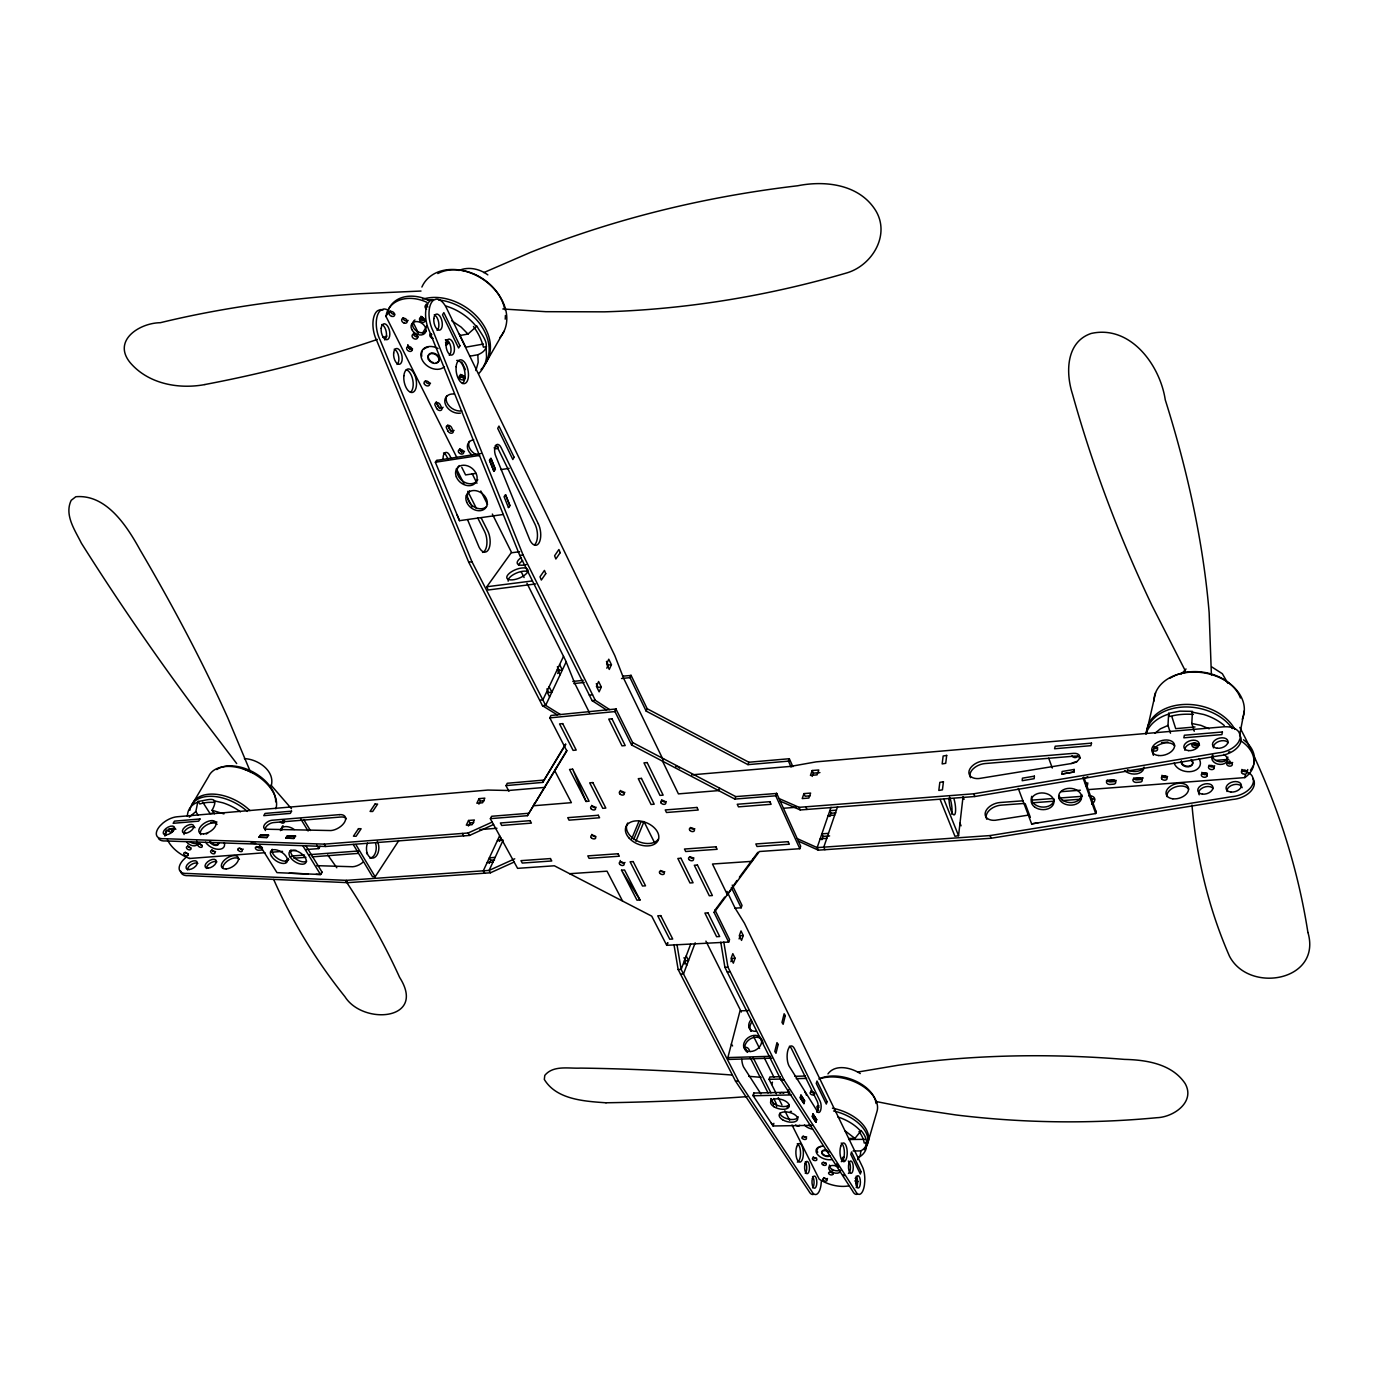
<?xml version="1.0" encoding="UTF-8"?>
<svg xmlns="http://www.w3.org/2000/svg" width="1378" height="1378" viewBox="0 0 1378 1378"><rect width="100%" height="100%" fill="white"/><g stroke="black" fill="none" stroke-linecap="round" stroke-linejoin="round"><path stroke-width="1.5" d="M1211.4 674.979L1209.143 612.676A941.467 471.31 53.3 0 0 1165.254 399.827C1160.052 365.101 1130.391 324.605 1091.1 333.476C1065.849 342.037 1065.607 372.921 1072.532 394.246A5704.765 2615.53 -5.3 0 0 1151.887 605.321L1185.442 671.069M1194.261 731.253L1191.815 723.502L1192.435 711.358L1179.93 711.134L1168.665 713.339L1167.993 725.448L1170.508 733.217M1095.82 810.987L1095.682 813.537L1031.64 823.889L1018.29 788.474M1074.185 769.441L1074.013 771.973L1061.921 774.023L1062.111 771.491L1074.185 769.458L1074.013 772.007L1061.921 774.023M821.34 1181.497L820.961 1185.338A15.382 6.08 89 0 1 811.659 1191.126L738.419 1081.007L681.145 969.389L676.96 944.481M860.957 1130.46C866.4 1136.557 870.207 1145.841 860.819 1150.906L860.32 1155.229L857.598 1159.639M940.123 799.464L954.954 836.274L958.554 835.705L963.033 796.725L964.066 799.343M866.607 1143.74L865.952 1149.252A36.758 21.772 18 0 1 857.719 1157.968M386.116 316.664L386.529 313.529A35.57 26.561 33.9 0 1 426.904 302.316M387.528 314.442L387.941 311.307A35.535 26.561 33.9 0 1 428.282 300.094M1088.844 789.56L1244.816 777.605L1245.299 775.004M1239.614 735.301L1244.3 710.807M214.365 813.83L212.091 810.264C220.566 794.348 207.63 800.308 198.156 801.428L197.76 802.117A37.912 22.84 28.6 0 0 187.408 816.379M198.139 815.156L195.831 811.573L197.76 802.117M1148.218 724.983L1155.574 692.789M803.96 1103.554L804.614 1100.85L800.945 1095.114L800.291 1097.853L803.96 1103.571L800.291 1097.853L800.945 1095.114L804.614 1100.85M1229.021 763.98L1229.796 760.811M773.85 1123.346L773.213 1125.981L812.899 1125.326M789.697 1092.22L753.835 1093.047L753.163 1095.768L773.213 1126.015L771.232 1123.001M753.835 1093.047L753.163 1095.768L791.161 1094.924M271.414 785.115C274.808 770.457 257.497 759.002 244.388 758.641M771.835 1058.149L729.065 1059.424L727.86 1057.581L740.02 1010.866L748.495 1010.539M475.892 370.579L478.183 362.38L477.821 354.766C494.599 347.79 482.197 336.163 476.771 325.897M867.951 1142.414L876.821 1111.994A36.293 21.91 17.9 0 0 859.958 1084.486A36.293 21.91 17.9 0 0 818.894 1079.112M421.048 316.199L420.876 316.768A2.963 2.222 34 0 0 425.285 320.006M771.68 1084.503L772.472 1082.126M776.348 1093.805L769.079 1079.336L769.889 1076.959L780.31 1076.683M837.548 806.75L823.786 847.143L824.922 849.709M831.003 807.284L817.154 847.608L818.308 850.157L991.144 838.237L1232.707 799.447A19.568 12.488 -15.8 0 0 1254.187 781.55L1252.86 778.553M821.891 839.719L823.028 836.394L821.891 833.845L828.471 833.363M829.832 816.517L830.951 813.261L829.832 810.695L836.377 810.195M728.686 942.07L714.114 912.512L759.381 851.518L799.826 848.71L800.687 846.23L776.727 793.452L735.749 796.605L632.623 742.553L615.932 708.981L550.959 715.475L549.839 717.869L566.84 750.958L527.412 815.69L490.292 818.653L517.594 868.347L554.335 865.78L651.725 916.146L666.711 945.308L728.686 942.07L729.565 939.607L715.027 910.066L724.656 897.095M812.176 776.417L813.33 773.144L812.176 770.526L818.773 769.975L817.051 774.867L810.436 775.418L812.176 770.526M803.96 793.607L802.203 798.585L808.852 798.051L810.626 793.073L803.96 793.607L805.131 796.226L810.126 795.829M730.891 961.689L732.062 958.433L735.094 958.278L733.337 963.17L731.046 958.554L732.82 953.662L735.094 958.278M739.09 938.935L740.244 935.731L743.259 935.559L741.536 940.382L739.28 935.765L741.019 930.942L743.259 935.559M734.818 908.154L741.157 907.792L742.019 905.398L732.235 885.107M776.451 793.332L775.814 795.933L776.727 793.452M789.112 758.744L788.526 761.276L789.112 758.744L748.874 762.241L647.178 708.74L631.124 675.461L622.58 676.167M753.008 858.873L752.095 861.336L712.478 864.023L727.36 894.684L736.92 880.542M714.114 912.512L715.027 910.066M690.671 944.154L681.145 969.389L678.148 969.526L673.98 944.636M684.332 963.945L685.555 960.724L684.005 957.676M695.201 942.81L683.488 973.953L680.508 974.108M615.932 708.981L614.864 711.392L631.589 744.964L734.818 799.068L735.749 796.605M621.53 678.527L630.004 677.631L646.161 711.1L747.961 764.635L748.874 762.241M667.572 942.724L666.866 945.308L667.813 942.879M719.592 788.13L718.627 790.593L678.424 793.883L662.56 761.207L663.576 758.778M633.673 839.512L640.977 821.856L644.008 821.632L654.533 842.647M635.895 841.252L644.008 821.632M631.606 839.03L638.944 821.374M631.589 744.964L632.623 742.553M646.161 711.1L647.178 708.74M630.866 675.289L630.091 677.804L631.124 675.461M616.207 709.153L615.122 711.565L549.839 717.869M606.802 668.192L608.232 665.04L606.458 661.388M601.325 687.019L599.137 691.825L596.416 686.33L598.603 681.524L601.325 687.019L598.104 687.364L596.295 683.695M611.436 664.696L609.283 669.432L606.613 663.938L608.766 659.218L611.436 664.696L608.232 665.04M555.868 768.373L554.783 770.767L571.388 802.668L533.458 805.768L534.543 803.391M527.412 815.69L566.84 750.355M508.947 791.213L505.915 785.598L542.691 782.411L565.652 743.982M489.224 863.334L490.689 860.199L489.362 857.822L495.133 857.392M499.422 841.407L500.869 838.306L499.559 835.929L483.299 870.81L484.643 873.204M566.186 661.871L545.654 705.364L542.484 705.691L468.709 562.19L376.814 340.779A20.239 10.352 78.5 0 1 377.658 310.67L380.19 309.671A20.239 10.352 78.5 0 1 382.981 310.016M563.516 656.376L542.863 699.921L539.694 700.248M557.711 673.515L559.192 670.38L557.384 666.763M528.515 813.296L491.601 816.276L490.482 818.635M543.759 780.086L507.207 783.272L506.122 785.581M468.417 826.025L469.915 822.89L468.554 820.461L474.394 819.996L472.137 824.699L466.298 825.164L468.554 820.461M478.907 804.149L480.388 801.066L479.062 798.637L484.849 798.138L482.627 802.771L476.84 803.253L479.062 798.637M306.123 849.554L318.852 848.59L320.041 846.35M487.657 359.744L504.004 331.34M542.691 782.411L565.686 744.516M422.46 333.183L426.836 326.035M387.304 314.012L385.892 316.234L456.945 457.72M353.216 844.421L372.508 876.684L375.143 876.787L398.845 840.511M1207.335 773.695L1207.18 773.919A2.911 2.067 10.4 0 1 1201.84 772.283M413.744 332.701L413.589 332.942A3.014 2.239 33.8 0 0 418.068 336.628M1181.342 673.98L1186.027 668.985M1214.707 765.772L1214.38 766.237A2.928 2.067 10.2 0 1 1209.092 765.134M305.795 845.644L322.073 872.171L320.506 874.496L276.978 872.636L259.374 844.645M316.096 874.307L320.506 874.496L322.073 872.171M293.979 838.41L295.581 836.084L287.382 835.826L285.78 838.134L293.979 838.41L285.78 838.134L287.382 835.826L295.581 836.084M267.022 837.514L268.624 835.223L260.563 834.965L258.961 837.238L267.022 837.497L258.943 837.256L260.545 834.982L268.607 835.24M535.611 583.962L488.139 589.991L486.796 586.752L511.169 552.836L519.678 551.7M189.286 817.137L195.831 811.573M827.954 1073.875C835.361 1063.747 851.225 1067.64 860.268 1073.565M508.448 507.569L509.894 505.605L505.537 494.719L504.072 496.666L508.448 507.569L509.894 505.605L505.537 494.719M739.4 877.218L757.848 852.327M493.927 471.328L495.391 469.398L490.964 458.34L489.5 460.252L493.927 471.328L489.5 460.252L490.947 458.357L495.391 469.398M481.008 453.534L436.895 460.373L435.362 462.267L459.494 520.677L503.28 514.476M436.895 460.373L435.379 462.25L479.527 455.429M849.037 1138.486L854.911 1138.4L860.733 1131.217A36.758 21.772 18 0 0 837.841 1116.938M185.53 857.753L182.74 860.492A15.847 8.371 -32.2 0 0 186.908 873.428L346.309 880.353L489.104 870.414L514.735 858.804M459.701 335.543L468.003 334.044L476.357 326.603A47.558 35.587 33.1 0 0 445.817 306.002M1154.936 733.285L1160.328 728.859L1167.993 725.448M545.292 787.355L508.568 790.49L487.881 790.059L177.039 816.775A16.019 8.251 -32 0 0 162.845 823.148L160.02 825.887A16.019 8.251 -32 0 0 164.034 838.685L324.312 844.128L468.175 832.984L492.256 822.046M158.47 838.444A16.002 8.268 -32 0 0 165.532 840.942L325.742 846.488L469.536 835.43L493.6 824.509M180.621 870.913A15.83 8.371 -32.2 0 0 188.355 875.633L347.721 882.661L490.43 872.791L514.218 862.025M483.781 272.603L530.444 252.398A1308.876 1013.381 34.5 0 1 797.655 185.772C825.543 180.191 859.545 184.411 875.753 210.662C890.412 234.949 872.326 265.076 847.263 272.775A1646.658 1215.448 -80.4 0 1 604.425 311.841L545.86 311.686L502.832 308.982M432.658 299.801L430.16 300.8A20.446 10.094 78.8 0 0 429.436 331.22L519.747 555.403L592.075 700.627L606.475 709.928M458.84 270.501C468.365 266.35 479.699 268.796 487.829 274.877M857.564 1072.084L898.353 1065.211A1061.68 723.484 30.7 0 1 1124.396 1059.389C1146.358 1059.871 1171.903 1063.85 1185.097 1083.487C1195.639 1101.918 1173.625 1117.162 1156.952 1117.696A1023.286 976.416 -89.2 0 1 955.936 1114.957L907.361 1107.705L875.598 1101.418M483.437 344.052L465.712 347.187L459.391 334.113M486.503 346.619L483.402 347.17A56.998 42.511 33.3 0 0 473.481 326.5M469.605 356.213L477.821 354.766M779.052 798.551L799.085 807.336L973.729 793.797L1218.273 752.853A19.843 12.368 -16.2 0 0 1240.114 734.853L1238.788 731.89A19.843 12.368 -16.2 0 0 1223.44 726.843L816.224 761.845L790.783 766.375L691.67 774.849M780.241 801.169L800.256 809.954L974.797 796.518L1219.168 755.73A19.826 12.385 -16.1 0 0 1240.975 737.73L1239.649 734.75M1031.64 823.889L1037.978 822.855M797.225 838.599L817.154 847.608L990.093 835.568L1231.846 796.656A19.585 12.471 -15.8 0 0 1253.343 778.759L1252.016 775.762A19.585 12.471 -15.8 0 0 1241.612 770.612M1029.021 815.018L995.123 820.289A12.988 8.216 -20.5 0 1 985.373 812.314A12.988 8.216 -20.5 0 1 1000.066 802.513L1023.303 800.773M475.944 473.36L465.592 474.928L461.768 467.331M500.834 469.605L509.119 468.365M468.709 562.19L471.965 561.759L545.654 705.364L560.398 714.527M519.747 555.403L523.072 554.972L595.296 700.3L609.679 709.601M486.796 586.752L532.235 580.948M204.891 384.565C178.451 389.474 148.083 383.842 130.066 362.535C112.152 340.469 139.609 322.917 160.313 322.71A830.417 321.298 8.9 0 1 359.968 293.738L421.013 291.034M559.192 670.38L562.327 670.035L559.606 664.627M572.8 681.455L583.17 680.353M573.782 683.574L584.169 682.472M589.336 695.132L592.574 694.805M592.075 700.627L595.296 700.3M572.645 769.182L569.545 769.458L586.063 801.462L589.129 801.204L572.645 769.182L586.063 801.462M747.961 764.635L788.457 761.138L791.127 767.133M1195.002 726.981L1175.71 728.652L1171.851 716.594M214.038 813.192L210.007 813.537L202.79 802.22M210.61 822.545L216.949 822.011M1161.516 742.604L1167.993 742.053M480.388 801.066L484.246 800.739M813.33 773.144L819.927 772.593M1215.74 760.38L1228.108 759.381M734.818 799.068L775.762 795.795L799.826 848.71M469.915 822.89L473.791 822.58M257.341 846.97L261.613 846.626M479.837 829.608L496.941 828.264M1106.448 780.723L1114.991 780.051M1134.215 778.553L1142.775 777.881M1161.998 776.382L1166.27 776.055M1202.598 773.213L1206.887 772.886M262.44 847.832L259.856 848.038A2.394 1.447 27.9 0 1 256.842 846.505M783.462 808.266L796.26 807.267M189.492 858.494L264.972 852.706M270.984 852.259L282.559 851.363M289.88 850.812L295.977 850.329M1060.905 791.695L1080.386 790.214M830.951 813.261L835.86 812.882M304.521 855.049L294.065 855.841A6.459 3.531 -31.3 0 0 291.102 856.634M308.706 854.739L358.9 850.949M497.406 840.563L503.142 840.132L489.104 870.414L490.43 872.791M828.161 815.604L834.706 815.104M1031.743 800.136L1052.844 798.534M1059.182 798.051L1082.402 796.295M305.933 857.323L295.478 858.098A6.459 3.531 -31.3 0 0 294.031 858.356M312.203 856.858L358.177 853.395M1024.302 803.426L1001.1 805.165A12.97 8.216 -20.5 0 0 986.786 819.255M1032.742 802.788L1053.843 801.221M1062.283 800.584L1081.265 799.154A11.489 8.406 3.8 0 0 1067.227 788.526A11.489 8.406 3.8 0 0 1061.99 802.409A11.489 8.406 3.8 0 0 1081.213 799.309M490.689 860.199L494.53 859.924M823.028 836.394L829.608 835.929M487.157 862.525L492.945 862.111M820.168 838.823L826.783 838.358M569.631 873.704L607.009 871.172L622.598 901.091M621.512 870.19L624.544 869.983L640.012 900.006L636.998 900.196L621.512 870.19L640.012 900.006M685.555 960.724L688.518 960.569L686.192 956.005M720.763 942.19L724.897 967.304L727.946 967.167L783.961 1079.852L855.411 1190.954A15.502 5.908 88.9 0 0 864.419 1185.114L864.781 1181.256A15.502 5.908 88.9 0 0 862.439 1166.839L744.413 923.174L735.111 908.136L726.981 891.394M727.205 971.921L730.237 971.783M727.86 1057.581L770.629 1056.289M794.899 1076.304L805.338 1076.046M769.079 1079.336L781.602 1079.026M796.226 1078.647L806.647 1078.388M678.148 969.526L735.507 1081.075L738.419 1081.007M724.897 967.304L780.999 1079.921L783.961 1079.852M848.762 1139.537L865.298 1139.313M866.814 1142.982L864.213 1143.017A44.044 26.079 18.1 0 0 859.011 1131.527M853.068 1150.992L860.819 1150.906M316.751 865.66L352.751 866.745A11.455 6.39 -30.6 0 0 363.086 862.128M289.311 873.152L307.966 873.962M606.01 1102.796C584.616 1101.263 556.523 1099.713 544.31 1079.439L544.792 1075.391C553.336 1064.901 568.976 1068.725 580.672 1068.105A686.83 128.912 8.6 0 1 731.77 1075.012M761.018 1077.338L755.11 1076.838A686.83 128.912 8.6 0 0 748.702 1076.321M1191.815 712.064L1203.821 714.51A46.318 33.106 10.6 0 1 1224.301 725.551M1191.815 723.502L1200.875 725.345L1209.195 728.807M213.659 800.704L222.823 802.788A37.912 22.84 28.6 0 1 240.478 811.831M212.091 810.264L223.959 813.898M243.217 768.803L253.121 772.679M189.82 858.477L186.926 857.426A27.939 16.605 28.8 0 1 167.393 839.581M445.662 340.349L446.024 340.504A3.014 2.256 33.1 0 1 445.594 345.068M855.118 1178.276L855.669 1178.5A2.308 1.344 17.6 0 1 856.858 1180.257A2.308 1.344 17.6 0 1 854.808 1180.946M798.379 841.131L818.308 850.157M1211.693 666.883L1222.338 673.704L1227.919 683.367M844.18 1175.727L843.801 1175.486A2.308 1.344 17.7 0 1 843.147 1174.762M542.484 705.691L557.246 714.855M844.748 1130.597L854.911 1138.4M451.76 320.764L461.148 327.103L468.003 334.044M271.001 785.115L291.464 808.714M236.689 763.55L196.176 710.393A1928.356 1019.117 37.7 0 1 81.371 543.156C75.032 530.237 64.111 515.028 71.191 500.335L75.807 496.735C106.674 494.03 127.293 526.706 140.229 550.201A818.394 218.017 51.8 0 1 227.921 718.162L250.693 772.49M735.507 1081.075L808.869 1191.143A15.365 6.098 89 0 0 813.399 1194.433M731.356 1044.111L732.579 1045.936M780.999 1079.921L852.569 1190.971A15.502 5.908 88.9 0 0 856.978 1194.295M760.914 1093.925L743.603 1067.054A11.248 4.737 88.1 0 1 741.777 1059.303M198.156 801.428L199.793 803.977A45.371 27.302 28.4 0 1 214.468 802.427M303.108 846.195L320.506 874.496M303.952 819.962L310.394 830.521M300.593 818.687L308.104 831.003M316.699 845.058L318.852 848.59M324.312 844.128L325.742 846.488M346.309 880.353L347.721 882.661M355.851 844.507L375.143 876.787M462.319 833.432L463.697 835.878M468.175 832.984L469.536 835.43M1239.838 727.429L1244.437 736.3A1187.836 848.762 3.1 0 1 1251.379 750.545M546.842 691.532L549.615 696.958M684.366 960.862L686.692 965.427M549.116 686.761L551.872 692.187L548.72 692.514L546.877 688.897M448.367 459.77L446.472 456.015A7.751 3.91 80.5 0 0 443.492 452.983M466.436 495.563L472.137 506.846M477.839 518.145L484.505 531.34A13.246 6.597 81.7 0 1 482.541 552.44M750.252 1057.701L768.08 1092.995M770.888 1098.559L772.765 1102.279A6.304 2.601 88.5 0 1 773.592 1104.967M778.226 1097.525L781.963 1104.967M784.84 1110.737L789.663 1120.331M792.005 1124.982L819.221 1179.172A27.026 15.778 17.9 0 0 849.055 1185.821M451.639 459.27L449.745 455.498A7.768 3.91 80.5 0 0 445.249 452.621A7.768 3.91 80.5 0 0 443.096 458.96M456.394 468.692L463.99 483.764M467.779 491.309L476.323 508.275M481.077 517.697L487.726 530.892A13.263 6.597 81.7 0 1 488.604 549.322A13.263 6.597 81.7 0 1 479.062 547.169L467.555 519.661M753.129 1057.615L770.939 1092.926M773.747 1098.507L775.607 1102.228A6.322 2.601 88.5 0 1 776.606 1106.517M557.384 669.312L560.123 674.738M407.716 344.793L409.628 348.634M436.568 402.497L439.444 408.25M448.108 425.561L450.985 431.331M461.578 452.501L459.649 448.642A2.894 2.119 30.6 0 0 464.524 451.295M472.154 473.653L476.96 483.265M480.801 490.964L487.536 504.417M492.342 514.046L511.582 552.509M521.194 571.749L524.088 577.52M526.964 583.29L565.824 660.975L574.815 683.471L589.491 712.753M705.915 941.122L741.364 1012.02M749.029 1027.351L750.941 1031.175M753.818 1036.928L759.571 1048.417M764.359 1057.994L773.936 1077.165M413.09 322.263L418.464 333.132M422.236 316.682L424.079 320.419M461.458 374.609L463.18 378.158M461.716 361.966L465.454 369.648M662.87 759.192L623.631 678.303L614.795 655.566L446.541 308.138A20.463 10.077 78.8 0 0 436.068 299.164L433.588 300.163A20.463 10.077 78.8 0 0 432.864 330.599L523.072 554.972M731.356 887.501L741.157 907.792M799.085 807.336L800.256 809.954M789.405 758.865L792.867 766.668M805.768 806.819L806.94 809.454M457.117 514.907L459.494 520.677M471.965 561.759L380.173 340.177A20.239 10.335 78.5 0 1 381 310.033L383.549 309.034A20.239 10.335 78.5 0 1 389.164 311.066M943.758 798.861L958.554 835.705M960.001 823.183L961.052 825.818M973.729 793.797L974.797 796.518M990.093 835.568L991.144 838.237M1025.198 803.632L1030.365 817.395M1048.71 758.176L1052.292 768.046M1083.814 777.106L1095.82 810.97L1095.682 813.502L1082.953 777.64M1168.665 713.339L1169.681 716.508A55.447 39.497 10.5 0 1 1193.4 714.424M723.812 942.035L727.946 967.167M1307.963 932.51C1322.053 981.067 1248.985 994.072 1229.434 956.108A1245.66 726.929 -33.3 0 1 1191.97 805.028M486.107 347.325L486.537 357.04A47.558 35.587 33.1 0 1 478.597 373.696M747.1 1096.63A1714.663 691.119 14 0 1 605.993 1102.779M386.96 336.111A4681.686 2070.721 45.8 0 1 383.084 337.455M377.262 339.453A4681.686 2070.721 45.8 0 1 204.857 384.531M273.688 879.474A906.862 683.936 -21.8 0 0 344.965 996.725C363.051 1025.49 427.008 1020.409 399.637 977.415A1057.408 682.127 12.5 0 0 345.568 880.68M327.671 854.928A1057.408 682.127 12.5 0 1 336.8 867.778M1253.877 755.885A1187.836 848.762 3.1 0 1 1307.911 932.51M444.371 366.651A13.814 10.266 33 0 1 427.438 365.997A13.814 10.266 33 0 1 422.064 350.563A13.814 10.266 33 0 1 438.049 348.496M422.839 299.147A47.403 35.57 33.2 0 1 477.58 317.267A47.403 35.57 33.2 0 1 483.575 365.945M421.892 287.055A46.783 35.535 33.5 0 1 482.179 278.769A46.783 35.535 33.5 0 1 499.921 337.524M427.318 300.059A47.455 35.57 33.2 0 1 432.864 299.646M438.566 299.904A47.455 35.57 33.2 0 1 482.627 327.93A47.455 35.57 33.2 0 1 481.008 369.528M437.808 273.55A43.855 33.33 33.6 0 1 478.424 276.151A43.855 33.33 33.6 0 1 504.83 309.757M505.381 315.493A43.855 33.33 33.6 0 1 505.192 319.179M430.625 361.139A5.994 4.461 33 0 1 429.781 353.629A5.994 4.461 33 0 1 438.307 356.213A5.994 4.461 33 0 1 436.189 362.81M433.347 362.603A5.994 4.461 33 0 1 431.917 362.001M410.162 349.375A40.393 30.264 33.2 0 1 408.267 345.981M463.818 376.332A57.342 42.976 33.5 0 1 460.424 377.176M832.123 1159.518A10.662 6.27 18 0 1 817.12 1153.954A10.662 6.27 18 0 1 822.976 1146.151M832.433 1108.188A36.672 21.807 18 0 1 866.176 1145.807M819.531 1078.698A34.019 20.549 17.9 0 1 854.687 1080.628A34.019 20.549 17.9 0 1 876.029 1103.468M833.587 1110.961A36.706 21.79 18 0 1 864.213 1149.734M829.728 1155.522A4.634 2.722 18 0 1 825.491 1155.556M824.389 1155.109A4.634 2.722 18 0 1 822.098 1151.216A4.634 2.722 18 0 1 827.196 1150.389M830.211 1155.625A4.634 2.722 18 0 1 824.561 1155.849A4.634 2.722 18 0 1 821.856 1151.905A4.634 2.722 18 0 1 827.024 1150.975M828.144 1151.44A4.634 2.722 18 0 1 829.108 1152.042M224.287 842.871A11.007 6.58 28.5 0 1 218.241 849.313A11.007 6.58 28.5 0 1 205.598 842.234M249.952 810.54A37.826 22.875 28.6 0 0 192.283 804.149L208.595 776.537A37.43 22.961 28.7 0 1 250.073 771.749A37.43 22.961 28.7 0 1 275.876 808.817M189.923 810.247A37.861 22.858 28.6 0 1 211.437 796.295A37.861 22.858 28.6 0 1 247.317 811.435M216.811 769.561A35.087 21.548 28.8 0 1 253.569 772.3A35.087 21.548 28.8 0 1 275.669 801.824M218.844 842.957A4.771 2.859 28.5 0 1 214.968 844.766A4.771 2.859 28.5 0 1 210.162 840.959M218.396 842.647A4.771 2.859 28.5 0 1 215.226 845.403A4.771 2.859 28.5 0 1 209.852 841.493M1198.843 758.52A13.453 9.56 10.7 0 1 1191.867 771.439A13.453 9.56 10.7 0 1 1174.142 763.067M1146.479 733.423A46.18 33.106 10.5 0 1 1183.978 704.468A46.18 33.106 10.5 0 1 1234.809 729.375M1145.996 734.25A46.232 33.106 10.5 0 1 1182.221 707.086A46.232 33.106 10.5 0 1 1232.276 728.583M1146.565 732.252A46.318 33.106 10.6 0 1 1168.492 714.149M1153.817 701.213A45.595 33.089 10.2 0 1 1206.37 673.308A45.595 33.089 10.2 0 1 1242.25 719.23M1170.18 678.097A42.735 31.057 10.1 0 1 1240.424 698.009M1192.711 744.43A13.401 9.56 10.7 0 1 1195.897 745.756M1191.298 759.536A5.839 4.151 10.7 0 1 1189.162 766.134A5.839 4.151 10.7 0 1 1181.29 761.379M1191.16 760.174A5.839 4.151 10.7 0 1 1188.301 766.857A5.839 4.151 10.7 0 1 1181.394 760.949M675.685 766.616A2.618 1.791 22.2 0 1 678.2 766.909M678.768 767.27A2.618 1.791 22.2 0 1 679.543 768.201M165.963 834.534A27.939 16.605 28.8 0 1 166.273 829.935M206.304 834.034A9.56 5.719 28.5 0 1 207.733 833.208M255.653 843.37A9.612 5.822 28.1 0 1 251.192 842.768M280.44 830.624A9.68 5.925 27.7 0 1 285.194 826.611A9.68 5.925 27.7 0 1 294.203 829.504M215.554 851.552A2.377 1.412 28.4 0 1 213.435 851.259L212.918 850.932A2.377 1.412 28.4 0 1 211.902 849.675M190.939 847.694A2.377 1.412 28.7 0 1 187.666 845.317M188.269 853.723A2.36 1.395 28.7 0 1 185.289 852.207M173.042 830.038A2.377 1.412 29.1 0 1 169.959 828.764M201.894 845.162A2.377 1.412 28.6 0 1 200.757 844.8L200.241 844.473A2.377 1.412 28.6 0 1 199.155 842.802M196.692 840.959A6.339 3.772 28.8 0 1 194.522 845.851A6.339 3.772 28.8 0 1 186.547 841.786M283.162 820.41A2.429 1.499 27.9 0 1 283.73 822.959A2.429 1.499 27.9 0 1 280.337 822.029M197.932 842.854A6.339 3.772 28.8 0 1 189.94 841.769M281.904 830.124A9.68 5.925 27.7 0 1 283.007 825.646M284.746 820.823A2.429 1.499 28 0 1 282.559 820.53M243.251 849.124A2.429 1.464 28.1 0 1 239.72 848.297M430.522 383.136A3.014 2.222 32.6 0 1 425.457 381.017M433.123 338.368A3.032 2.256 33.5 0 1 431.676 337.937L431.021 337.489A3.032 2.256 33.5 0 1 430.763 333.579M426.543 309.206A3.049 2.308 34.2 0 1 427.662 304.779M421.789 356.213A11.989 8.923 33 0 1 422.202 351.373M423.511 349.444A11.989 8.923 33 0 1 427.903 347.239M460.51 413.142A11.799 8.716 31.6 0 1 445.301 404.012A11.799 8.716 31.6 0 1 453.844 394.005M472.017 455.033A11.627 8.509 30.3 0 1 473.688 439.771M412.608 348.961A2.997 2.222 33.6 0 1 408.146 345.31M408.164 320.419A3.032 2.256 34.3 0 1 405.649 320.902L404.925 320.592A3.032 2.256 34.3 0 1 403.031 317.663M394.573 314.27A3.032 2.256 34.7 0 1 393.143 314.184L392.42 313.874A3.032 2.256 34.7 0 1 390.525 310.946M427.921 306.984A3.049 2.308 34.2 0 1 426.422 303.918M417.155 332.305A3.014 2.239 33.8 0 1 417.81 332.735M431.831 334.699A3.014 2.256 33.5 0 1 431.417 334.079M498.25 447.729A2.911 2.153 30 0 1 494.099 447.867M448.746 342.244A3.014 2.256 33.1 0 1 445.49 342.399M426.112 331.185A8.061 6.029 33.9 0 1 416.552 331.064A8.061 6.029 33.9 0 1 412.832 322.263M413.693 320.953A8.061 6.029 33.9 0 1 415.002 319.989M420.445 319.713A8.061 6.029 33.9 0 1 422.374 320.506M478.579 455.567A11.61 8.509 30.3 0 1 469.312 441.322M461.819 410.885A11.799 8.716 31.6 0 1 449.71 406.544A11.799 8.716 31.6 0 1 446.73 395.831M465.075 377.451A2.98 2.222 32.1 0 1 460.51 374.385M498.078 446.403A2.911 2.153 30 0 1 495.357 445.576M447.609 425.251A2.911 2.136 31.3 0 0 447.833 425.871L449.4 428.989A2.911 2.136 31.2 0 0 454.103 430.418M436.189 401.876A2.945 2.17 31.9 0 0 436.447 403.117L438.032 406.269A2.945 2.153 31.8 0 0 443.096 407.251M1157.744 747.737A2.963 2.119 11.4 0 1 1153.73 748.065M1239.442 740.003A34.571 24.58 9.9 0 1 1244.816 777.605M1144.084 767.064A11.524 8.165 12 0 1 1136.902 773.85A11.524 8.165 12 0 1 1124.551 770.664M1087.759 776.675A11.368 8.044 13.3 0 1 1085.433 777.692M1071.877 763.326A11.368 8.044 13.3 0 1 1076.907 761.793M1253.05 765.91A34.519 24.58 9.9 0 1 1250.483 770.199M1243.456 739.762A34.519 24.58 9.9 0 1 1253.618 764.411M1198.119 743.741A2.945 2.101 10.4 0 1 1194.502 744.843L1193.796 744.551A2.945 2.101 10.4 0 1 1192.762 743.655M1247.71 769.527A2.945 2.084 9.4 0 1 1245.057 771.577A2.945 2.084 9.4 0 1 1241.888 769.424M1223.733 754.369A7.855 5.581 10 0 1 1226.196 762.327A7.855 5.581 10 0 1 1215.465 763.188A7.855 5.581 10 0 1 1212.985 755.23M1229.831 751.716A2.963 2.101 9.7 0 1 1228.487 752.112M1084.899 782.291A2.825 1.998 13.2 0 1 1086.295 786.218M1077.527 755.902A2.859 2.033 13.4 0 1 1071.998 755.816M1153.954 746.807A2.963 2.119 11.5 0 1 1157.348 748.34A2.963 2.119 11.5 0 1 1156.297 750.872A2.963 2.119 11.5 0 1 1152.559 750.218M1227.884 757.056A7.837 5.581 9.9 0 1 1219.823 761.776A7.837 5.581 9.9 0 1 1212.33 755.333M1232.655 762.447A2.877 2.033 9.7 0 1 1228.332 763.05L1227.781 762.637A2.877 2.033 9.7 0 1 1227.143 761.069M1227.66 760.122A2.877 2.033 9.7 0 1 1228.797 759.536M1143.051 768.442A11.506 8.165 12 0 1 1127.462 769.682M1167.579 776.417A2.877 2.033 11.3 0 1 1161.981 775.246M1133.577 778.002A2.859 2.015 12 0 0 1137.005 779.845L1140.674 779.569A2.859 2.015 11.9 0 0 1142.81 777.829M1107.189 780.069A2.842 1.998 12.6 0 0 1110.616 781.894L1114.234 781.619A2.842 2.015 12.5 0 0 1116.249 780.413M1087.948 783.048A2.825 1.998 13.2 0 1 1085.537 783.772M812.538 1176.519A6.149 2.446 89.1 0 1 814.071 1182.29A6.149 2.446 89.1 0 1 812.589 1187.87M744.706 1047.935A11.248 4.737 88.1 0 1 749.391 1050.174M744.241 1047.676A11.231 4.737 88.1 0 1 746.514 1050.26M797.294 1143.671A9.319 3.755 88.9 0 1 800.566 1153.162A9.319 3.755 88.9 0 1 797.345 1162.119M805.183 1161.93A6.184 2.463 89 0 1 806.733 1167.752A6.184 2.463 89 0 1 805.234 1173.333M858.081 1181.411A27.026 15.778 17.9 0 1 855.669 1183.323M856.082 1176.226A6.201 2.377 88.9 0 1 857.598 1182.048A6.201 2.377 88.9 0 1 856.169 1187.681M848.297 1161.051A6.235 2.394 88.8 0 1 850.433 1167.373A6.235 2.394 88.8 0 1 848.383 1173.401M816.723 1112.167A6.356 2.515 88.4 0 0 817.24 1101.349L791.575 1048.865A11.334 4.599 88 0 0 789.37 1046.246M841.183 1143.085A9.388 3.634 88.7 0 1 844.387 1152.68A9.388 3.634 88.7 0 1 841.286 1161.688M789.163 1104.88A9.577 4.84 14.3 0 1 778.053 1105.621A9.577 4.84 14.3 0 1 771.318 1098.921M798.241 1116.835A9.508 4.771 14.2 0 1 788.836 1119.194A9.508 4.771 14.2 0 1 779.827 1113.183M747.548 1052.379A9.715 7.269 -33.3 0 1 750.132 1038.995A9.715 7.269 -33.3 0 1 762.861 1042.957M755.695 1031.33A9.68 7.183 -32.8 0 1 751.148 1019.617M751.268 1031.054A9.663 7.2 -32.9 0 1 752.319 1021.46M346.36 818.756A11.575 6.304 -30.5 0 0 340.814 816.999L273.464 822.58A6.528 3.479 -31.1 0 0 267.022 825.749A6.528 3.479 -31.1 0 0 265.454 830.538M200.688 834.655A9.68 5.064 -31.7 0 1 206.114 825.284A9.68 5.064 -31.7 0 1 217.069 824.371M184.118 834.517A6.425 3.342 -31.9 0 1 187.77 828.299A6.425 3.342 -31.9 0 1 195.021 827.696M164.981 836.101A6.408 3.307 -32 0 1 168.667 829.883A6.408 3.307 -32 0 1 175.85 829.298M206.493 868.467A6.356 3.393 -32.1 0 1 210.334 863.093A6.356 3.393 -32.1 0 1 216.88 861.922M285.918 861.87A6.459 3.531 -31.3 0 1 288.295 858.425M366.514 852.603A11.455 6.39 -30.6 0 1 367.185 854.136M222.805 868.329A9.577 5.133 -31.9 0 1 229.626 859.596A9.577 5.133 -31.9 0 1 239.427 859.407M187.494 869.88A6.339 3.359 -32.2 0 1 191.353 864.523A6.339 3.359 -32.2 0 1 197.846 863.369M306.726 861.112A9.801 5.202 33.6 0 1 295.943 859.011A9.801 5.202 33.6 0 1 290.879 849.933M288.829 859.372A9.749 5.133 33.7 0 1 278.304 858.959A9.749 5.133 33.7 0 1 272.224 849.227M377.296 841.372A9.887 6.201 -87.7 0 1 377.193 854.722A9.887 6.201 -87.7 0 1 368.839 856.238A9.887 6.201 -87.7 0 1 367.478 843.147M375.591 843.353A9.887 6.201 -87.7 0 1 369.735 858.029M534.716 544.689A13.384 6.425 81.9 0 0 535.043 524.312L497.734 448.039A7.837 3.807 80.8 0 0 495.873 445.542M456.721 360.433A12.075 5.925 79.6 0 1 464.369 369.769A12.075 5.925 79.6 0 1 462.457 383.515M445.37 339.711A8.113 3.996 79.2 0 1 450.554 346.067A8.113 3.996 79.2 0 1 449.245 355.248M434.225 314.821A8.182 4.048 78.8 0 1 438.617 322.194A8.182 4.048 78.8 0 1 437.067 330.375M394.211 349.202A8.027 4.1 78.9 0 1 398.621 356.351A8.027 4.1 78.9 0 1 397.036 364.447M406.303 369.683A11.937 6.08 79.3 0 1 412.832 380.242A11.937 6.08 79.3 0 1 410.506 392.334M381.775 324.536A8.096 4.151 78.5 0 1 386.236 331.788A8.096 4.151 78.5 0 1 384.617 339.901M486.589 506.604A11.661 9.026 38 0 1 471.569 505.003A11.661 9.026 38 0 1 469.502 490.826M477.77 479.682A11.73 9.129 38.8 0 1 462.405 480.888A11.73 9.129 38.8 0 1 459.27 465.54M527.946 569.82A11.3 4.616 -21.9 0 1 514.235 579.621A11.3 4.616 -21.9 0 1 509.55 573.145A11.3 4.616 -21.9 0 1 527.206 568.821M508.172 581.189A11.3 4.634 -21.9 0 1 515.975 573.265A11.3 4.634 -21.9 0 1 528.515 572.042M518.541 565.221A11.196 4.565 -21.8 0 1 522.641 560.708M526.241 564.584A11.213 4.547 -21.7 0 1 517.491 563.843A11.213 4.547 -21.7 0 1 521.349 557.522M1213.415 747.858A7.941 4.961 -16.2 0 1 1219.134 741.33A7.941 4.961 -16.2 0 1 1228.28 742.742M1184.822 750.218A7.889 4.926 -16.7 0 1 1190.54 743.724A7.889 4.926 -16.7 0 1 1199.566 745.119M1080.318 758.158A7.665 4.771 -19 0 0 1074.633 756.126L985.098 763.55A13.143 8.147 -20.7 0 0 970.56 777.692M1153.438 755.299A11.73 7.338 -17.2 0 1 1159.914 744.378A11.73 7.338 -17.2 0 1 1174.711 745.929M1226.988 791.489A7.837 5.012 -15.8 0 1 1233.568 784.685A7.837 5.012 -15.8 0 1 1242.164 787.682M1091.531 798.551A7.562 4.806 -18.7 0 1 1094.442 799.636M1088.741 795.829A7.562 4.806 -18.7 0 1 1094.649 798.482A7.562 4.806 -18.7 0 1 1091.72 804.201M1166.977 796.622A11.575 7.39 -16.9 0 1 1175.434 786.941A11.575 7.39 -16.9 0 1 1188.663 789.181M1199.205 794.796A7.768 4.961 -16.3 0 1 1203.39 787.475A7.768 4.961 -16.3 0 1 1213.26 788.612M1054.153 799.068A11.403 8.337 4.6 0 1 1041.441 806.991A11.403 8.337 4.6 0 1 1031.709 796.312M1081.782 794.606A11.472 8.389 3.9 0 1 1071.791 802.582A11.472 8.389 3.9 0 1 1059.251 796.036M953.955 798.758A11.093 2.79 80.3 0 1 955.419 812.538A11.093 2.79 80.3 0 1 951.698 812.107A11.093 2.79 80.3 0 1 948.977 798.172M949.597 797.052A11.093 2.808 80.4 0 1 951.595 814.14M596.14 807.232A2.618 1.74 23.5 0 1 593.505 807.301A2.618 1.74 23.5 0 1 591.662 805.389M624.992 862.456A2.584 1.671 22.5 0 1 622.081 862.817A2.584 1.671 22.5 0 1 620.272 860.509M664.782 871.792A2.584 1.688 21.8 0 1 660.544 870.448M693.944 857.994A2.618 1.722 21.3 0 1 689.637 856.634M666.263 801.583A2.653 1.791 22.2 0 1 663.576 801.651A2.653 1.791 22.2 0 1 661.733 799.705M694.856 828.833A2.635 1.757 21.5 0 1 690.499 827.455M624.871 792.316A2.653 1.774 23.1 0 1 622.201 792.384A2.653 1.774 23.1 0 1 620.341 790.438M595.813 836.446A2.584 1.688 23.2 0 1 591.851 834.379M658.495 839.03A17.449 11.524 22.4 0 1 636.619 840.632A17.449 11.524 22.4 0 1 627.696 823.01M838.754 1166.58A2.308 1.344 17.8 0 1 838.168 1166.425M837.135 1165.909A2.308 1.344 17.8 0 1 836.412 1164.427L836.584 1164.134A2.308 1.344 17.8 0 1 837.359 1163.738M844.094 1160.104A2.325 1.361 17.7 0 1 842.32 1158.106L842.509 1157.796A2.325 1.361 17.7 0 1 843.801 1157.348M817.722 1152.284A9.267 5.443 18 0 1 817.24 1150.751M817.378 1149.321A9.267 5.443 18 0 1 818.119 1148.081M819.393 1147.116A9.267 5.443 18 0 1 821.15 1146.496M812.555 1129.15A9.353 5.564 18.3 0 1 804.425 1124.999M788.698 1093.994A9.439 5.684 18.6 0 1 789.043 1089.567M804.821 1092.013A9.439 5.684 18.6 0 1 806.388 1095.2M844.249 1157.486A2.308 1.361 17.7 0 1 843.388 1156.831M827.506 1178.483A2.291 1.326 18 0 1 823.682 1177.553M826.025 1162.946A2.308 1.344 18 0 1 824.371 1162.825L823.82 1162.601A2.308 1.344 18 0 1 823.321 1162.291M840.597 1170.301A6.132 3.583 17.9 0 1 833.518 1172.73A6.132 3.583 17.9 0 1 829.332 1166.615A6.132 3.583 17.9 0 1 838.582 1167.355M799.705 1125.275A2.325 1.378 18.5 0 1 797.948 1126.05A2.325 1.378 18.5 0 1 795.64 1124.982M786.941 1107.171A2.343 1.395 18.7 0 1 788.974 1106.413M791.454 1111.391A2.343 1.395 18.7 0 1 790.352 1111.409M780.034 1093.409A2.36 1.412 18.8 0 1 781.515 1092.599A2.36 1.412 18.8 0 1 783.737 1093.322M814.553 1093.409A2.36 1.43 18.3 0 1 812.365 1094.924A2.36 1.43 18.3 0 1 810.247 1092.496A2.36 1.43 18.3 0 1 813.881 1092.633M818.67 1110.151A2.36 1.412 18.2 0 1 818.015 1109.393L817.016 1107.344A2.36 1.412 18.2 0 1 818.997 1105.811M816.62 1158.14A2.308 1.344 18.2 0 1 814.949 1158.02L814.398 1157.796A2.308 1.344 18.2 0 1 813.261 1156.762M839.857 1170.301A6.132 3.583 17.9 0 1 832.777 1169.733A6.132 3.583 17.9 0 1 829.556 1165.047M833.035 1172.385A2.239 1.309 17.9 0 1 830.417 1172.075M831.451 1169.767A2.239 1.309 17.9 0 1 832.984 1170.473M810.953 1126.188A9.336 5.564 18.3 0 1 808.714 1125.275M806.681 1136.919A2.308 1.361 18.4 0 1 803.133 1136.058M813.898 1092.599A2.36 1.43 18.3 0 1 810.867 1090.704M819.032 1107.378A2.36 1.412 18.2 0 1 818.756 1106.982M1034.378 776.159L1034.155 778.691L1022.2 780.706L1022.424 778.157L1034.378 776.159M943.43 781.757L942.431 789.835L938.814 790.438L939.83 782.359L943.43 781.757M946.686 755.402L945.721 763.309L942.156 763.929L943.155 756.022L946.686 755.402M1222.407 731.994L1221.89 734.595L1183.84 737.816L1184.391 735.232L1222.407 731.994M188.097 854.946L188.011 855.325A2.36 1.395 28.7 0 1 185.341 855.531A2.36 1.395 28.7 0 1 183.808 853.171L184.032 852.879A2.36 1.395 28.7 0 1 186.478 852.965A2.36 1.395 28.7 0 1 188.097 854.946M190.767 848.917L190.698 849.296A2.377 1.412 28.7 0 1 188.011 849.503A2.377 1.412 28.7 0 1 186.478 847.143L186.685 846.833A2.377 1.412 28.7 0 1 189.148 846.919A2.377 1.412 28.7 0 1 190.767 848.917M816.586 1119.539L815.965 1122.243L812.348 1116.645L812.986 1113.924L816.586 1119.539L815.948 1122.26L812.348 1116.628L812.986 1113.941L816.586 1119.573M778.157 1044.472L775.986 1053.292L774.798 1051.431L776.985 1042.629L778.157 1044.472M785.288 1015.603L783.152 1024.285L781.981 1022.442L784.134 1013.76L785.288 1015.603M1091.514 743.138L1090.894 745.67L1054.566 748.754L1055.238 746.221L1091.514 743.138M412.177 349.788L412.039 350.356A2.997 2.222 33.6 0 1 408.491 350.994A2.997 2.222 33.6 0 1 406.768 347.532L407.096 347.049A2.997 2.222 33.6 0 1 412.177 349.788M417.655 337.438L417.517 338.023A3.014 2.239 33.8 0 1 413.951 338.661A3.014 2.239 33.8 0 1 412.211 335.181L412.539 334.699A3.014 2.239 33.8 0 1 417.655 337.438M861.043 1171.645L860.337 1174.039L850.794 1154.402L851.501 1151.991L861.043 1171.645M827.058 1101.659L826.3 1104.054L816.258 1083.418L817.016 1081.007L827.058 1101.659M419.67 318.421L419.498 318.99A2.963 2.222 34 0 0 424.424 321.918L424.786 321.453A2.963 2.222 34 0 0 423.287 317.974A2.963 2.222 34 0 0 419.67 318.421M514.08 457.238L512.84 459.529L497.699 428.386L498.957 426.095L514.08 457.238M291.568 811.177L290.345 813.399L263.784 815.638L265.024 813.433L291.568 811.177M199.982 818.963L198.69 821.15L173.163 823.303L174.455 821.133L199.982 818.963M459.942 345.775L458.616 348.014L442.476 314.839L443.837 312.599L459.942 345.775M1206.973 776.038L1206.663 776.503A2.911 2.067 10.4 0 1 1202.684 776.813A2.911 2.067 10.4 0 1 1201.737 773.868L1202.219 773.489A2.911 2.067 10.4 0 1 1206.973 776.038M358.504 828.66L353.44 836.188L356.092 836.274L361.122 828.729L358.504 828.66M375.04 804.029L370.062 811.435L372.663 811.504L377.624 804.097L375.04 804.029M1214.19 768.356L1213.863 768.821A2.928 2.067 10.2 0 1 1209.867 769.148A2.928 2.067 10.2 0 1 1208.937 766.185L1209.419 765.806A2.928 2.067 10.2 0 1 1214.19 768.356M545.757 573.644L541.313 580.069L540.004 576.796L544.448 570.389L545.757 573.644M560.191 552.699L555.851 558.986L554.593 555.765L558.917 549.495L560.191 552.699M832.863 1174.28L832.656 1174.556A2.239 1.309 17.9 0 1 829.694 1174.469A2.239 1.309 17.9 0 1 828.867 1172.454L829.194 1172.247A2.239 1.309 17.9 0 1 831.812 1172.557A2.239 1.309 17.9 0 1 832.863 1174.28M1071.05 763.584L978.914 778.553A13.16 8.147 -20.7 0 1 969.147 770.698A13.16 8.147 -20.7 0 1 984.047 760.828L1073.651 753.353A7.665 4.771 -19 0 1 1079.663 757.866A7.665 4.771 -19 0 1 1071.05 763.584M562.689 723.622L559.554 723.915L573.093 750.373L576.211 750.08L562.689 723.622M611.953 718.782L608.749 719.109L622.012 745.86L625.199 745.567L611.953 718.782M647.16 762.568L643.974 762.861L659.976 795.399L663.145 795.14L647.16 762.568M592.816 782.566L589.698 782.842L602.754 808.335L605.838 808.094L592.816 782.566M641.442 778.398L638.272 778.673L651.053 804.459L654.206 804.201L641.442 778.398M339.401 814.639L272.017 820.254A6.528 3.479 -31.1 0 0 264.214 825.181A6.528 3.479 -31.1 0 0 267.039 829.229L330.944 830.555A11.575 6.304 -30.5 0 0 344.776 821.805A11.575 6.304 -30.5 0 0 339.401 814.639M530.082 820.651L500.369 822.993L501.713 825.456L531.408 823.114L530.082 820.651M598.293 815.259L567.736 817.671L569.045 820.168L599.585 817.757L598.293 815.259M696.992 807.456L665.247 809.954L666.487 812.503L698.233 810.023L696.992 807.456M769.906 801.686L737.247 804.27L738.47 806.853L771.112 804.304L769.906 801.686M259.098 846.66L256.497 846.867A2.394 1.447 27.9 0 0 255.619 848.71A2.394 1.447 27.9 0 0 258.616 850.243L261.217 850.054A2.394 1.447 27.9 0 0 262.113 848.211A2.394 1.447 27.9 0 0 259.098 846.66M1112.218 780.086L1108.584 780.361A2.842 1.998 12.6 0 0 1106.568 782.618A2.842 1.998 12.6 0 0 1109.996 784.444L1113.631 784.168A2.842 2.015 12.6 0 0 1115.646 781.912A2.842 2.015 12.6 0 0 1112.218 780.086M1138.71 778.019L1135.041 778.294A2.859 2.015 12 0 0 1132.992 780.568A2.859 2.015 12 0 0 1136.419 782.411L1140.088 782.118A2.877 2.015 11.9 0 0 1142.155 779.862A2.877 2.015 11.9 0 0 1138.71 778.019M550.442 858.563L520.97 860.647L522.279 863.059L551.751 860.974L550.442 858.563M618.085 853.757L587.803 855.893L589.078 858.339L619.342 856.203L618.085 853.757M715.94 846.798L684.47 849.037L685.693 851.518L717.146 849.296L715.94 846.798M788.199 841.665L755.833 843.956L757.022 846.488L789.353 844.197L788.199 841.665M633.157 861.577L630.108 861.784L642.51 886.02L645.541 885.83L633.157 861.577M680.956 858.253L677.838 858.477L689.982 882.971L693.082 882.764L680.956 858.253M697.423 865.039L694.305 865.246L709.291 895.752L712.392 895.545L697.423 865.039M660.768 915.629L657.754 915.802L669.725 939.193L672.722 939.038L660.768 915.629M707.965 912.873L704.899 913.046L716.612 936.695L719.678 936.523L707.965 912.873M391.748 316.389L391.025 316.096A3.032 2.256 34.6 0 1 389.251 312.565A3.032 2.256 34.6 0 1 392.816 311.893L393.488 312.341A3.032 2.256 34.6 0 1 391.748 316.389M404.254 323.124L403.53 322.814A3.032 2.256 34.3 0 1 401.79 319.3A3.032 2.256 34.3 0 1 405.356 318.645L406.01 319.076A3.032 2.256 34.3 0 1 404.254 323.124M1193.968 747.41L1193.262 747.134A2.945 2.101 10.5 0 1 1192.314 744.137A2.945 2.101 10.5 0 1 1196.328 743.793L1196.914 744.206A2.945 2.101 10.5 0 1 1193.968 747.41M200.654 844.404L200.086 844.163A2.377 1.412 28.6 0 0 197.967 844.611A2.377 1.412 28.6 0 0 198.966 846.66L199.5 846.988A2.377 1.412 28.6 0 0 202.187 846.764A2.377 1.412 28.6 0 0 200.654 844.404M213.349 850.881L212.798 850.639A2.377 1.412 28.4 0 0 210.662 851.087A2.377 1.412 28.4 0 0 211.661 853.137L212.178 853.447A2.377 1.412 28.4 0 0 214.882 853.24A2.377 1.412 28.4 0 0 213.349 850.881M814.209 1160.397L813.657 1160.173A2.308 1.344 18.2 0 1 812.624 1158.106A2.308 1.344 18.2 0 1 815.587 1158.071L816.086 1158.364A2.308 1.344 18.2 0 1 816.637 1160.138A2.308 1.344 18.2 0 1 814.209 1160.397M823.631 1165.202L823.079 1164.978A2.308 1.344 18 0 1 822.046 1162.911A2.308 1.344 18 0 1 825.026 1162.877L825.525 1163.187A2.308 1.344 18 0 1 826.059 1164.961A2.308 1.344 18 0 1 823.631 1165.202M1231.14 762.568L1230.485 762.258A2.877 2.033 9.7 0 0 1227.281 765.221L1227.832 765.634A2.877 2.033 9.7 0 0 1231.811 765.496A2.877 2.033 9.7 0 0 1231.14 762.568M817.12 1110.978L788.939 1065.78A11.334 4.599 88 0 1 788.044 1049.76A11.334 4.599 88 0 1 794.503 1048.761L820.151 1101.28A6.373 2.515 88.3 0 1 820.651 1110.255A6.373 2.515 88.3 0 1 817.12 1110.978M436.705 408.525L435.121 405.373A2.945 2.17 31.9 0 1 436.43 402.583A2.945 2.17 31.9 0 1 440.082 404.546L441.666 407.716A2.945 2.153 31.8 0 1 440.374 410.489A2.945 2.153 31.8 0 1 436.705 408.525M448.091 431.245L446.524 428.127A2.928 2.136 31.2 0 1 447.833 425.389A2.928 2.136 31.2 0 1 451.467 427.335L453.035 430.453A2.911 2.136 31.2 0 1 451.726 433.192A2.911 2.136 31.2 0 1 448.091 431.245M538.333 523.864L501.075 447.523A7.855 3.807 80.8 0 0 495.494 445.886A7.855 3.807 80.8 0 0 496.028 456.755L529.944 540.262A13.401 6.425 81.9 0 0 539.246 542.484A13.401 6.425 81.9 0 0 538.333 523.864M428.403 359.348A5.994 4.461 33 0 0 438.049 362.259A5.994 4.461 33 0 0 433.881 353.801A5.994 4.461 33 0 0 428.403 359.348M168.667 830.934A2.377 1.412 29.1 0 0 172.439 831.795A2.377 1.412 29.1 0 0 170.114 828.936A2.377 1.412 29.1 0 0 168.667 830.934M238.136 850.071A2.429 1.447 28.1 0 0 242.028 851.328A2.429 1.447 28.1 0 0 240.134 848.366A2.429 1.447 28.1 0 0 238.136 850.071M411.781 329.497A8.079 6.029 33.9 0 0 424.734 333.407A8.079 6.029 33.9 0 0 419.084 321.935A8.079 6.029 33.9 0 0 411.781 329.497M459.442 377.916A2.98 2.222 32 0 0 464.265 379.363A2.98 2.222 32 0 0 462.216 375.161A2.98 2.222 32 0 0 459.442 377.916M458.564 452.139A2.894 2.119 30.6 0 0 463.249 453.569A2.894 2.119 30.6 0 0 461.251 449.572A2.894 2.119 30.6 0 0 458.564 452.139M424.338 383.911A3.014 2.222 32.5 0 0 429.195 385.375A3.014 2.222 32.5 0 0 427.077 381.155A3.014 2.222 32.5 0 0 424.338 383.911M1242.439 773.523A2.945 2.084 9.5 0 0 1247.193 772.679A2.945 2.084 9.5 0 0 1243.318 770.026A2.945 2.084 9.5 0 0 1242.439 773.523M1162.205 779.362A2.894 2.033 11.3 0 0 1167.028 778.983A2.894 2.033 11.3 0 0 1163.6 776.072A2.894 2.033 11.3 0 0 1162.205 779.362M796.622 1146.909A9.319 3.738 88.8 0 0 799.171 1162.016A9.319 3.738 88.8 0 0 803.064 1149.51A9.319 3.738 88.8 0 0 796.622 1146.909M805.079 1163.652A6.184 2.463 89 0 0 806.767 1173.643A6.184 2.463 89 0 0 809.334 1165.34A6.184 2.463 89 0 0 805.079 1163.652M812.469 1178.259A6.167 2.446 89.1 0 0 814.122 1188.198A6.167 2.446 89.1 0 0 816.654 1179.895A6.167 2.446 89.1 0 0 812.469 1178.259M848.951 1163.239A6.235 2.394 88.8 0 0 850.605 1173.333A6.235 2.394 88.8 0 0 853.068 1164.944A6.235 2.394 88.8 0 0 848.951 1163.239M840.683 1146.358A9.405 3.634 88.7 0 0 843.198 1161.585A9.405 3.634 88.7 0 0 846.936 1148.994A9.405 3.634 88.7 0 0 840.683 1146.358M856.151 1177.983A6.218 2.36 88.9 0 0 857.788 1188.008A6.218 2.36 88.9 0 0 860.216 1179.62A6.218 2.36 88.9 0 0 856.151 1177.983M774.109 1106.844A9.577 4.823 14.3 0 0 789.181 1106.482A9.577 4.823 14.3 0 0 776.451 1098.817A9.577 4.823 14.3 0 0 774.109 1106.844M782.566 1119.746A9.525 4.771 14.2 0 0 797.604 1119.522A9.525 4.771 14.2 0 0 785.081 1111.874A9.525 4.771 14.2 0 0 782.566 1119.746M750.51 1051.517A9.732 7.269 -33.3 0 0 761.293 1039.167A9.732 7.269 -33.3 0 0 746.032 1039.598A9.732 7.269 -33.3 0 0 750.51 1051.517M166.342 834.827A6.425 3.307 -32 0 0 174.644 827.868A6.425 3.307 -32 0 0 165.825 828.609A6.425 3.307 -32 0 0 166.342 834.827M203.6 833.879A9.68 5.064 -31.7 0 0 216.053 823.355A9.68 5.064 -31.7 0 0 202.6 824.509A9.68 5.064 -31.7 0 0 203.6 833.879M185.53 833.242A6.442 3.342 -31.9 0 0 193.833 826.266A6.442 3.342 -31.9 0 0 184.945 827.024A6.442 3.342 -31.9 0 0 185.53 833.242M208.216 868.14A6.356 3.376 -32.1 0 0 216.398 861.181A6.356 3.376 -32.1 0 0 207.561 861.853A6.356 3.376 -32.1 0 0 208.216 868.14M189.148 869.552A6.339 3.359 -32.2 0 0 197.33 862.611A6.339 3.359 -32.2 0 0 188.562 863.283A6.339 3.359 -32.2 0 0 189.148 869.552M226.199 868.932A9.577 5.116 -31.9 0 0 238.463 858.442A9.577 5.116 -31.9 0 0 225.096 859.493A9.577 5.116 -31.9 0 0 226.199 868.932M290.155 857.03A9.801 5.185 33.6 0 0 305.158 863.42A9.801 5.185 33.6 0 0 297.665 851.415A9.801 5.185 33.6 0 0 290.155 857.03M271.483 856.255A9.767 5.133 33.8 0 0 286.383 862.697A9.767 5.133 33.8 0 0 278.993 850.76A9.767 5.133 33.8 0 0 271.483 856.255M433.812 318.576A8.199 4.048 78.8 0 0 439.496 330.186A8.199 4.048 78.8 0 0 440.753 317.595A8.199 4.048 78.8 0 0 433.812 318.576M456.118 366.72A12.075 5.925 79.6 0 0 464.42 383.618A12.075 5.925 79.6 0 0 466.212 364.877A12.075 5.925 79.6 0 0 456.118 366.72M446.076 343.656A8.13 3.996 79.2 0 0 451.691 355.093A8.13 3.996 79.2 0 0 452.914 342.554A8.13 3.996 79.2 0 0 446.076 343.656M393.66 353.009A8.044 4.1 78.9 0 0 399.379 364.292A8.044 4.1 78.9 0 0 400.671 351.89A8.044 4.1 78.9 0 0 393.66 353.009M381.172 328.274A8.113 4.151 78.5 0 0 386.96 339.711A8.113 4.151 78.5 0 0 388.286 327.258A8.113 4.151 78.5 0 0 381.172 328.274M403.875 375.763A11.954 6.08 79.3 0 0 412.349 392.454A11.954 6.08 79.3 0 0 414.227 373.886A11.954 6.08 79.3 0 0 403.875 375.763M466.66 502.126A11.679 9.043 38 0 0 485.125 508.551A11.679 9.043 38 0 0 477.977 491.223A11.679 9.043 38 0 0 466.66 502.126M456.342 476.909A11.747 9.129 38.8 0 0 474.876 483.506A11.747 9.129 38.8 0 0 467.814 465.953A11.747 9.129 38.8 0 0 456.342 476.909M1188.542 750.614A7.889 4.926 -16.7 0 0 1199.17 743.465A7.889 4.926 -16.7 0 0 1186.923 742.208A7.889 4.926 -16.7 0 0 1188.542 750.614M1158.622 755.54A11.747 7.321 -17.3 0 0 1174.521 744.861A11.747 7.321 -17.3 0 0 1156.349 743A11.747 7.321 -17.3 0 0 1158.622 755.54M1217.256 748.254A7.941 4.961 -16.2 0 0 1227.919 741.071A7.941 4.961 -16.2 0 0 1215.517 739.814A7.941 4.961 -16.2 0 0 1217.256 748.254M1172.85 798.809A11.592 7.39 -16.9 0 0 1188.508 788.216A11.592 7.39 -16.9 0 0 1170.525 786.183A11.592 7.39 -16.9 0 0 1172.85 798.809M1202.426 794.124A7.786 4.961 -16.4 0 0 1212.898 787.045A7.786 4.961 -16.4 0 0 1200.772 785.667A7.786 4.961 -16.4 0 0 1202.426 794.124M1230.812 792.023A7.837 4.995 -15.8 0 0 1241.32 784.892A7.837 4.995 -15.8 0 0 1229.038 783.531A7.837 4.995 -15.8 0 0 1230.812 792.023M1034.585 806.974A11.42 8.354 4.5 0 0 1053.602 803.77A11.42 8.354 4.5 0 0 1039.477 793.142A11.42 8.354 4.5 0 0 1034.585 806.974M689.861 830.383A2.653 1.757 21.5 0 0 694.236 830.934A2.653 1.757 21.5 0 0 691.635 827.851A2.653 1.757 21.5 0 0 689.861 830.383M591.11 808.765A2.618 1.74 23.5 0 0 595.417 809.299A2.618 1.74 23.5 0 0 592.747 806.216A2.618 1.74 23.5 0 0 591.11 808.765M661.233 803.133A2.653 1.791 22.2 0 0 665.626 803.667A2.653 1.791 22.2 0 0 662.973 800.532A2.653 1.791 22.2 0 0 661.233 803.133M628.73 837.686A17.466 11.506 22.4 0 0 657.495 841.458A17.466 11.506 22.4 0 0 640.15 821.03A17.466 11.506 22.4 0 0 628.73 837.686M619.807 793.849A2.653 1.774 23.1 0 0 624.182 794.383A2.653 1.774 23.1 0 0 621.512 791.248A2.653 1.774 23.1 0 0 619.807 793.849M689 859.545A2.618 1.722 21.3 0 0 693.323 860.113A2.618 1.722 21.3 0 0 690.757 857.064A2.618 1.722 21.3 0 0 689 859.545M659.873 873.342A2.584 1.688 21.8 0 0 664.144 873.893A2.584 1.688 21.8 0 0 661.578 870.913A2.584 1.688 21.8 0 0 659.873 873.342M619.755 864.316A2.584 1.671 22.5 0 0 623.993 864.867A2.584 1.671 22.5 0 0 621.392 861.887A2.584 1.671 22.5 0 0 619.755 864.316M591.317 837.738A2.601 1.688 23.2 0 0 595.554 838.289A2.601 1.688 23.2 0 0 592.919 835.257A2.601 1.688 23.2 0 0 591.317 837.738M823.269 1180.291A2.291 1.326 18 0 0 827.024 1180.601A2.291 1.326 18 0 0 824.492 1178.293A2.291 1.326 18 0 0 823.269 1180.291M802.375 1138.435A2.325 1.361 18.4 0 0 806.251 1139.055A2.325 1.361 18.4 0 0 804.063 1136.574A2.325 1.361 18.4 0 0 802.375 1138.435"/></g></svg>
